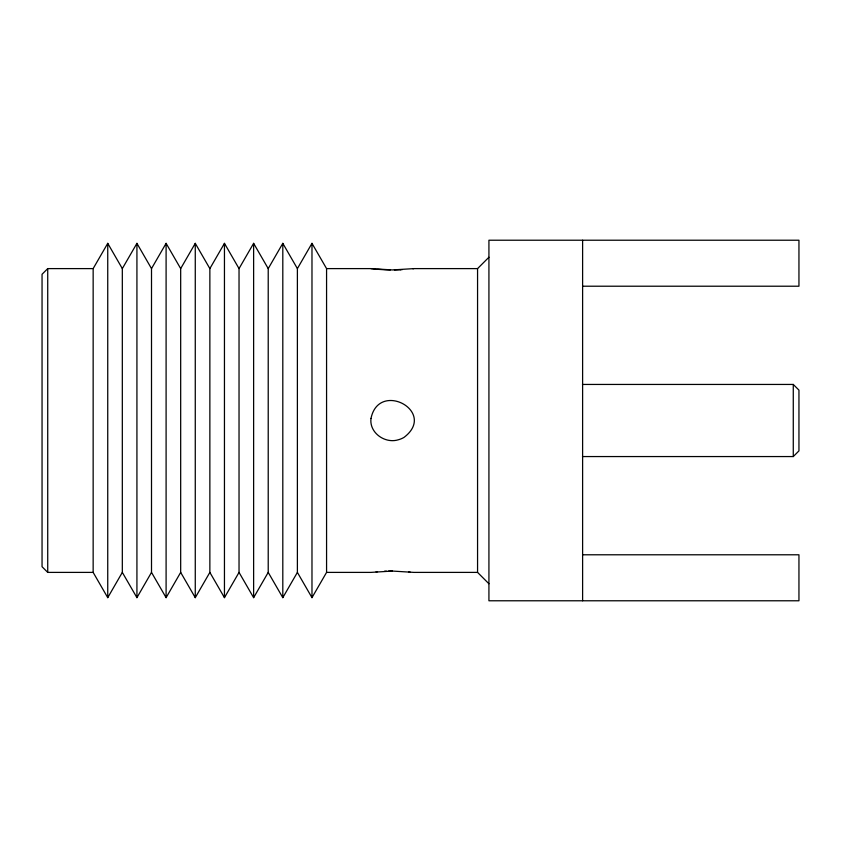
<?xml version="1.0" encoding="UTF-8"?>
<svg xmlns="http://www.w3.org/2000/svg" width="841" height="841" viewBox="0 0 841 841"><rect width="100%" height="100%" fill="white"/><g stroke="black" fill="none" stroke-linecap="round" stroke-linejoin="round"><path stroke-width="1.26" d="M93.151 268.605L107.743 243.343L122.323 268.605L122.323 572.395L107.743 597.657L93.151 572.395L93.151 268.605L47.727 268.605L42.05 274.282L42.05 566.718L47.727 572.395L93.151 572.395M122.323 268.605L136.925 243.343L151.506 268.605L151.506 572.395L166.097 597.657L180.678 572.395L180.678 268.605L195.27 243.343L209.861 268.605L209.861 572.395L224.452 597.657L239.033 572.395L239.033 268.605L224.452 243.343L209.861 268.605M151.506 268.605L166.097 243.343L180.678 268.605M239.033 268.605L253.625 243.343L268.216 268.605L268.216 572.395L253.625 597.657L239.033 572.395M268.216 268.605L282.807 243.343L297.388 268.605L297.388 572.395L282.807 597.657L268.216 572.395M297.388 268.605L311.979 243.343L326.571 268.605L326.571 572.395L311.979 597.657L297.388 572.395M122.323 572.395L136.925 597.657L151.506 572.395M180.678 572.395L195.27 597.657L209.861 572.395M488.926 583.749L477.562 572.395L477.562 268.605L488.926 257.251M582.466 456.558L793.273 456.558L798.95 450.881L798.95 390.119L793.273 384.442L582.466 384.442M326.571 268.605L370.881 268.605L392.411 269.94L413.909 268.605L477.562 268.605M412.868 268.731L413.793 268.626M477.562 572.395L413.909 572.395L392.39 571.06L370.881 572.395L326.571 572.395M376.064 571.827L377.504 571.701M400.327 269.751L402.208 269.667M384.474 571.239L386.418 571.165M388.405 571.113L392.4 571.06M582.613 286.213L798.95 286.213L798.95 240.221L488.926 240.221L488.926 600.779L798.95 600.779L798.95 554.787L582.613 554.787M377.483 269.299L384.484 269.761A23.128 2.975 0 0 0 390.382 269.929M376.053 269.173L372.7 268.826M408.726 571.827L409.998 571.954M371.922 268.742L370.881 268.605M793.273 384.442L793.273 456.558M582.613 240.221L582.613 600.779M311.979 243.343L311.979 597.657M282.807 243.343L282.807 597.657M253.625 243.343L253.625 597.657M224.452 243.343L224.452 597.657M195.27 243.343L195.27 597.657M166.097 243.343L166.097 597.657M136.925 243.343L136.925 597.657M107.743 243.343L107.743 597.657M47.727 268.605L47.727 572.395M400.348 269.761A23.17 2.986 0 0 1 394.397 269.929M370.997 418.471C369.115 432.852 385.167 443.974 398.371 439.759A22.244 22.129 3.7 0 0 404.006 437.394C437.709 411.89 378.849 379.764 370.997 418.471"/></g></svg>
